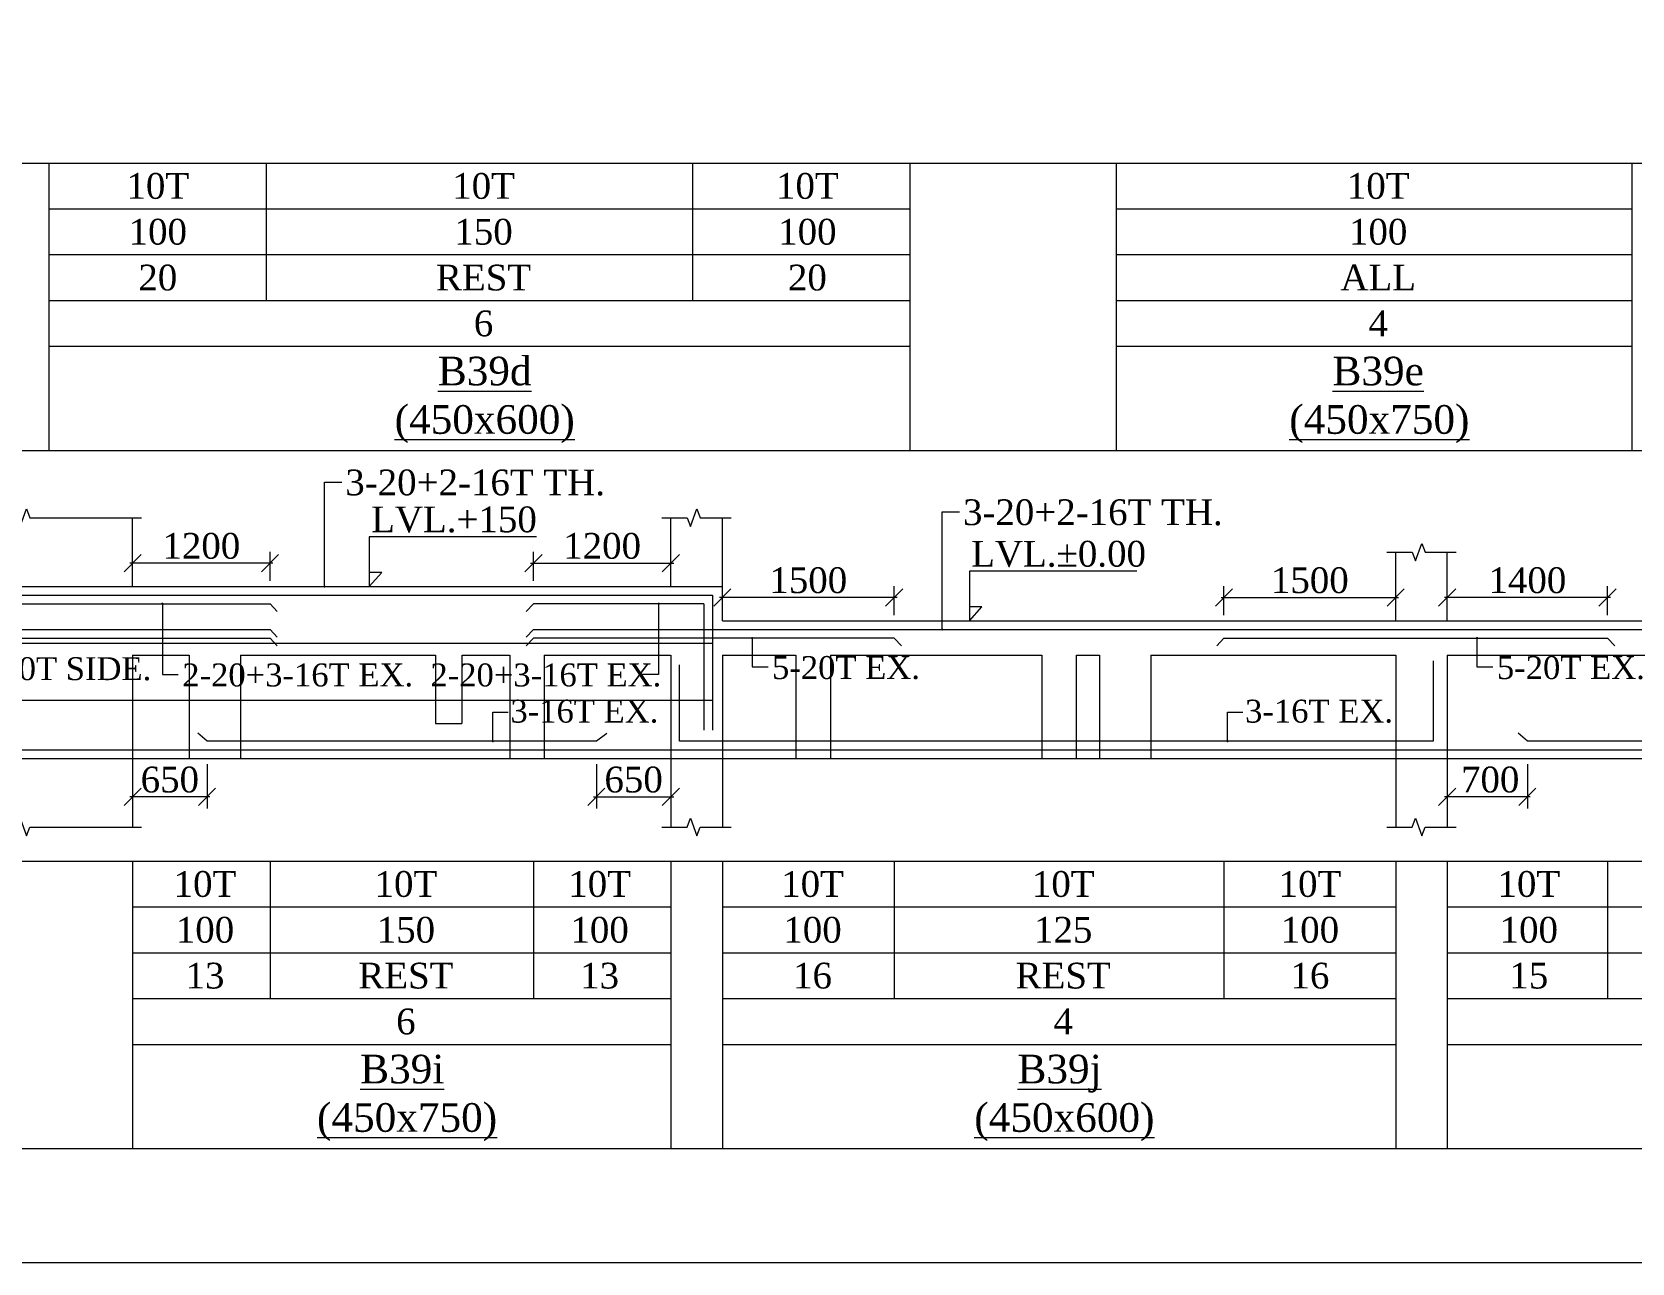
# Model space of a CAD drawing. Header units: millimetres. Extents: x 9781889 to 10654170, y -7832723 to -7608561.
# Drawn here: x 10106647 to 10120619, y -7801878 to -7791132 of the extents above; entities that cross this region are included whole.
import ezdxf
from ezdxf.enums import TextEntityAlignment as Align

# ---------------------------------------------------------------- set-up
doc = ezdxf.new("R2010")
doc.units = ezdxf.units.MM
doc.header["$LTSCALE"] = 10
doc.header["$PDMODE"] = 3
doc.linetypes.add('HIDDEN', pattern=[0.375, 0.25, -0.125])
for name, color, linetype, lineweight in [('LVL', 3, 'Continuous', 0), ('S-CUT OUT LINE', 9, 'Continuous', 0), ('S-DIM L.S.', 7, 'Continuous', 0), ('S-L.S.SECTION', 5, 'Continuous', 0), ('S-L.S.SLAB LINE', 252, 'HIDDEN', 0), ('S-L.S.STEEL', 1, 'Continuous', 9), ('S-L.S.STEEL 1', 6, 'Continuous', 0), ('S-SECTION MARK', 7, 'Continuous', 0), ('S-SHEET', 251, 'Continuous', 0), ('S-TEXT', 7, 'Continuous', 0), ('S-TEXT L.S. BEAM NO.', 30, 'Continuous', 0), ('S-TEXT. L.S.', 7, 'Continuous', 0)]:
    doc.layers.add(name, color=color, linetype=linetype, lineweight=lineweight)
doc.styles.add('135', font='arial.ttf', dxfattribs={"width": 0.8, "height": 135})
doc.styles.get("Standard").update_dxf_attribs({"font": 'arial.ttf'})
doc.styles.add('TEXT', font='times.ttf')
doc.dimstyles.new('75', dxfattribs={"dimtxt": 135, "dimasz": 90, "dimexe": 0.1, "dimexo": 0.03, "dimgap": 0.09, "dimtad": 1, "dimdec": 0, "dimzin": 0, "dimdsep": 46, "dimtxsty": '135', "dimblk": 'ARCHTICK', "dimcen": 0.09, "dimclrd": 256, "dimclre": 256, "dimclrt": 256, "dimadec": 0, "dimazin": 0, "dimtfac": 1, "dimtdec": 0, "dimtofl": 0, "dimtmove": 1, "dimatfit": 3, "dimldrblk": 'DOTSMALL', "dimfxl": 1, "dimtolj": 1, "dimtzin": 0, "dimlwd": -1, "dimlwe": -1, "dimarcsym": 0})
doc.dimstyles.new('SETU_1', dxfattribs={"dimtxt": 200, "dimasz": 150, "dimexe": 100, "dimexo": 50, "dimgap": 35, "dimtad": 1, "dimdec": 0, "dimzin": 0, "dimdsep": 46, "dimtxsty": 'Standard', "dimblk": 'OBLIQUE', "dimcen": 150, "dimdle": 25, "dimclrd": 256, "dimclre": 7, "dimclrt": 256, "dimadec": 0, "dimazin": 0, "dimtfac": 1, "dimtdec": 0, "dimtofl": 0, "dimtmove": 1, "dimatfit": 3, "dimfxl": 1, "dimtolj": 1, "dimtzin": 0, "dimlwd": -1, "dimlwe": 5, "dimarcsym": 1})

# ---------------------------------------------------------------- blocks, each defined once
blk = doc.blocks.new('_Oblique')
at = {"color": 0, "linetype": 'ByBlock', "lineweight": -2}
blk.add_line((-0.5, -0.5), (0.5, 0.5), dxfattribs=at)
blk = doc.blocks.new('*D472')
at = {"layer": 'Defpoints', "color": 0, "transparency": 16777216}
for p in [(10107526, -7795769), (10107526, -7795972, 0), (10108726, -7795972, 0)]:
    blk.add_point(p, dxfattribs=at)
at = {"layer": 'S-DIM L.S.', "color": 7, "lineweight": 5, "transparency": 16777216}
for p, q in [((10107526, -7795922), (10107526, -7795669)), ((10108726, -7795922), (10108726, -7795669))]:
    blk.add_line(p, q, dxfattribs=at)
at = {"layer": 'S-DIM L.S.', "transparency": 16777216}
blk.add_line((10108751, -7795769), (10107501, -7795769), dxfattribs=at)
at = {"layer": 'S-DIM L.S.', "transparency": 16777216, "xscale": 150, "yscale": 150, "zscale": 150, "rotation": 180}
blk.add_blockref('_Oblique', (10107526, -7795769), dxfattribs=at)
at = {"layer": 'S-DIM L.S.', "transparency": 16777216, "xscale": 150, "yscale": 150, "zscale": 150}
blk.add_blockref('_Oblique', (10108726, -7795769), dxfattribs=at)
at = {"layer": 'S-DIM L.S.', "transparency": 16777216, "insert": (10108126, -7795619), "char_height": 225, "attachment_point": 5, "style": 'TEXT'}
blk.add_mtext('\\A1;1200', dxfattribs=at)
blk = doc.blocks.new('*D474')
at = {"layer": 'Defpoints', "color": 0, "transparency": 16777216}
for p in [(10112226, -7795769), (10111026, -7795972, 0), (10112226, -7795972, 0)]:
    blk.add_point(p, dxfattribs=at)
at = {"layer": 'S-DIM L.S.', "color": 7, "lineweight": 5, "transparency": 16777216}
for p, q in [((10111026, -7795922), (10111026, -7795669)), ((10112226, -7795922), (10112226, -7795669))]:
    blk.add_line(p, q, dxfattribs=at)
at = {"layer": 'S-DIM L.S.', "transparency": 16777216}
blk.add_line((10111001, -7795769), (10112251, -7795769), dxfattribs=at)
at = {"layer": 'S-DIM L.S.', "transparency": 16777216, "xscale": 150, "yscale": 150, "zscale": 150, "rotation": 180}
blk.add_blockref('_Oblique', (10111026, -7795769), dxfattribs=at)
at = {"layer": 'S-DIM L.S.', "transparency": 16777216, "xscale": 150, "yscale": 150, "zscale": 150}
blk.add_blockref('_Oblique', (10112226, -7795769), dxfattribs=at)
at = {"layer": 'S-DIM L.S.', "transparency": 16777216, "insert": (10111626, -7795619), "char_height": 225, "attachment_point": 5, "style": 'TEXT'}
blk.add_mtext('\\A1;1200', dxfattribs=at)
blk = doc.blocks.new('*D475')
at = {"layer": 'Defpoints', "color": 0, "transparency": 16777216}
for p in [(10112676, -7796069), (10112676, -7796272, 0), (10114176, -7796272, 0)]:
    blk.add_point(p, dxfattribs=at)
at = {"layer": 'S-DIM L.S.', "color": 7, "lineweight": 5, "transparency": 16777216}
for p, q in [((10112676, -7796222), (10112676, -7795969)), ((10114176, -7796222), (10114176, -7795969))]:
    blk.add_line(p, q, dxfattribs=at)
at = {"layer": 'S-DIM L.S.', "transparency": 16777216}
blk.add_line((10114201, -7796069), (10112651, -7796069), dxfattribs=at)
at = {"layer": 'S-DIM L.S.', "transparency": 16777216, "xscale": 150, "yscale": 150, "zscale": 150, "rotation": 180}
blk.add_blockref('_Oblique', (10112676, -7796069), dxfattribs=at)
at = {"layer": 'S-DIM L.S.', "transparency": 16777216, "xscale": 150, "yscale": 150, "zscale": 150}
blk.add_blockref('_Oblique', (10114176, -7796069), dxfattribs=at)
at = {"layer": 'S-DIM L.S.', "transparency": 16777216, "insert": (10113426, -7795919), "char_height": 225, "attachment_point": 5, "style": 'TEXT'}
blk.add_mtext('\\A1;1500', dxfattribs=at)
blk = doc.blocks.new('*D476')
at = {"layer": 'Defpoints', "color": 0, "transparency": 16777216}
for p in [(10119006, -7796069), (10119006, -7796272, 0), (10120406, -7796272, 0)]:
    blk.add_point(p, dxfattribs=at)
at = {"layer": 'S-DIM L.S.', "color": 7, "lineweight": 5, "transparency": 16777216}
for p, q in [((10119006, -7796222), (10119006, -7795969)), ((10120406, -7796222), (10120406, -7795969))]:
    blk.add_line(p, q, dxfattribs=at)
at = {"layer": 'S-DIM L.S.', "transparency": 16777216}
blk.add_line((10120431, -7796069), (10118981, -7796069), dxfattribs=at)
at = {"layer": 'S-DIM L.S.', "transparency": 16777216, "xscale": 150, "yscale": 150, "zscale": 150, "rotation": 180}
blk.add_blockref('_Oblique', (10119006, -7796069), dxfattribs=at)
at = {"layer": 'S-DIM L.S.', "transparency": 16777216, "xscale": 150, "yscale": 150, "zscale": 150}
blk.add_blockref('_Oblique', (10120406, -7796069), dxfattribs=at)
at = {"layer": 'S-DIM L.S.', "transparency": 16777216, "insert": (10119706, -7795919), "char_height": 225, "attachment_point": 5, "style": 'TEXT'}
blk.add_mtext('\\A1;1400', dxfattribs=at)
blk = doc.blocks.new('*D477')
at = {"layer": 'Defpoints', "color": 0, "transparency": 16777216}
for p in [(10118556, -7796069), (10117056, -7796272, 0), (10118556, -7796272, 0)]:
    blk.add_point(p, dxfattribs=at)
at = {"layer": 'S-DIM L.S.', "color": 7, "lineweight": 5, "transparency": 16777216}
for p, q in [((10117056, -7796222), (10117056, -7795969)), ((10118556, -7796222), (10118556, -7795969))]:
    blk.add_line(p, q, dxfattribs=at)
at = {"layer": 'S-DIM L.S.', "transparency": 16777216}
blk.add_line((10117031, -7796069), (10118581, -7796069), dxfattribs=at)
at = {"layer": 'S-DIM L.S.', "transparency": 16777216, "xscale": 150, "yscale": 150, "zscale": 150, "rotation": 180}
blk.add_blockref('_Oblique', (10117056, -7796069), dxfattribs=at)
at = {"layer": 'S-DIM L.S.', "transparency": 16777216, "xscale": 150, "yscale": 150, "zscale": 150}
blk.add_blockref('_Oblique', (10118556, -7796069), dxfattribs=at)
at = {"layer": 'S-DIM L.S.', "transparency": 16777216, "insert": (10117806, -7795919), "char_height": 225, "attachment_point": 5, "style": 'TEXT'}
blk.add_mtext('\\A1;1500', dxfattribs=at)
blk = doc.blocks.new('*D462')
at = {"layer": 'Defpoints', "color": 0, "transparency": 16777216}
for p in [(10111576, -7797472, 0), (10112226, -7797472, 0), (10112226, -7797809)]:
    blk.add_point(p, dxfattribs=at)
at = {"layer": 'S-DIM L.S.', "color": 7, "lineweight": 5, "transparency": 16777216}
for p, q in [((10111576, -7797522), (10111576, -7797909)), ((10112226, -7797522), (10112226, -7797909))]:
    blk.add_line(p, q, dxfattribs=at)
at = {"layer": 'S-DIM L.S.', "transparency": 16777216}
blk.add_line((10111551, -7797809), (10112251, -7797809), dxfattribs=at)
at = {"layer": 'S-DIM L.S.', "transparency": 16777216, "xscale": 150, "yscale": 150, "zscale": 150, "rotation": 180}
blk.add_blockref('_Oblique', (10111576, -7797809), dxfattribs=at)
at = {"layer": 'S-DIM L.S.', "transparency": 16777216, "xscale": 150, "yscale": 150, "zscale": 150}
blk.add_blockref('_Oblique', (10112226, -7797809), dxfattribs=at)
at = {"layer": 'S-DIM L.S.', "transparency": 16777216, "insert": (10111901, -7797659), "char_height": 225, "attachment_point": 5, "style": 'TEXT'}
blk.add_mtext('\\A1;650', dxfattribs=at)
blk = doc.blocks.new('*D463')
at = {"layer": 'Defpoints', "color": 0, "transparency": 16777216}
for p in [(10107526, -7797472, 0), (10108176, -7797472, 0), (10107526, -7797809)]:
    blk.add_point(p, dxfattribs=at)
at = {"layer": 'S-DIM L.S.', "color": 7, "lineweight": 5, "transparency": 16777216}
for p, q in [((10107526, -7797522), (10107526, -7797909)), ((10108176, -7797522), (10108176, -7797909))]:
    blk.add_line(p, q, dxfattribs=at)
at = {"layer": 'S-DIM L.S.', "transparency": 16777216}
blk.add_line((10108201, -7797809), (10107501, -7797809), dxfattribs=at)
at = {"layer": 'S-DIM L.S.', "transparency": 16777216, "xscale": 150, "yscale": 150, "zscale": 150, "rotation": 180}
blk.add_blockref('_Oblique', (10107526, -7797809), dxfattribs=at)
at = {"layer": 'S-DIM L.S.', "transparency": 16777216, "xscale": 150, "yscale": 150, "zscale": 150}
blk.add_blockref('_Oblique', (10108176, -7797809), dxfattribs=at)
at = {"layer": 'S-DIM L.S.', "transparency": 16777216, "insert": (10107851, -7797659), "char_height": 225, "attachment_point": 5, "style": 'TEXT'}
blk.add_mtext('\\A1;650', dxfattribs=at)
blk = doc.blocks.new('_ArchTick')
at = {"color": 0, "linetype": 'ByBlock', "const_width": 0.15}
blk.add_lwpolyline([(-0.5, -0.5), (0.5, 0.5)], dxfattribs=at)
blk = doc.blocks.new('*D465')
at = {"layer": 'Defpoints', "color": 0, "transparency": 16777216}
for p in [(10119006, -7797472, 0), (10119706, -7797472, 0), (10119006, -7797809)]:
    blk.add_point(p, dxfattribs=at)
at = {"layer": 'S-DIM L.S.', "color": 7, "lineweight": 5, "transparency": 16777216}
for p, q in [((10119006, -7797522), (10119006, -7797909)), ((10119706, -7797522), (10119706, -7797909))]:
    blk.add_line(p, q, dxfattribs=at)
at = {"layer": 'S-DIM L.S.', "transparency": 16777216}
blk.add_line((10119731, -7797809), (10118981, -7797809), dxfattribs=at)
at = {"layer": 'S-DIM L.S.', "transparency": 16777216, "xscale": 150, "yscale": 150, "zscale": 150, "rotation": 180}
blk.add_blockref('_Oblique', (10119006, -7797809), dxfattribs=at)
at = {"layer": 'S-DIM L.S.', "transparency": 16777216, "xscale": 150, "yscale": 150, "zscale": 150}
blk.add_blockref('_Oblique', (10119706, -7797809), dxfattribs=at)
at = {"layer": 'S-DIM L.S.', "transparency": 16777216, "insert": (10119381, -7797659), "char_height": 225, "attachment_point": 5, "style": 'TEXT'}
blk.add_mtext('\\A1;700', dxfattribs=at)

msp = doc.modelspace()

# ---------------------------------------------------------------- linework, layer by layer
at = {"layer": 'LVL', "linetype": 'Continuous', "elevation": 0}
for points in [[(10111054.1, -7795537.4), (10109592.9, -7795537.4), (10109592.9, -7795972.5), (10109701.1, -7795850.4), (10109592.9, -7795850.4)], [(10116293.9, -7795837.4), (10114832.6, -7795837.4), (10114832.6, -7796272.5), (10114940.8, -7796150.4), (10114832.6, -7796150.4)]]:
    msp.add_lwpolyline(points, dxfattribs=at)
at = {"layer": 'S-CUT OUT LINE', "color": 5, "elevation": 0}
for points in [[(10105647.9, -7795372.5), (10106515.2, -7795372.5), (10106543.2, -7795449.3), (10106599.2, -7795295.6), (10106627.1, -7795372.5), (10107603.2, -7795372.5)], [(10112148, -7795372.5), (10112369.9, -7795372.5), (10112397.9, -7795449.3), (10112453.8, -7795295.6), (10112481.8, -7795372.5), (10112753.3, -7795372.5)], [(10118477.9, -7795672.5), (10118699.9, -7795672.5), (10118727.8, -7795749.3), (10118783.8, -7795595.6), (10118811.8, -7795672.5), (10119083.2, -7795672.5)], [(10105647.9, -7798072.5), (10106515.2, -7798072.5), (10106543.2, -7797995.6), (10106599.2, -7798149.3), (10106627.1, -7798072.5), (10107603.2, -7798072.5)], [(10112148, -7798072.5), (10112369.9, -7798072.5), (10112397.9, -7797995.6), (10112453.8, -7798149.3), (10112481.8, -7798072.5), (10112753.3, -7798072.5)], [(10118477.9, -7798072.5), (10118699.9, -7798072.5), (10118727.8, -7797995.6), (10118783.8, -7798149.3), (10118811.8, -7798072.5), (10119083.2, -7798072.5)]]:
    msp.add_lwpolyline(points, dxfattribs=at)
at = {"layer": 'S-L.S.SECTION'}
for p, q in [((10107526.2, -7795972.5, 0), (10107526.2, -7795372.5, 0)), ((10112226.2, -7795972.5, 0), (10112226.2, -7795372.5, 0)), ((10112676.3, -7796272.5, 0), (10112676.3, -7795372.5, 0)), ((10118556.2, -7796272.5, 0), (10118556.2, -7795672.5, 0)), ((10119006.2, -7796272.5, 0), (10119006.2, -7795672.5, 0)), ((10105726.2, -7795972.5, 0), (10112676.3, -7795972.5, 0)), ((10112676.3, -7796272.5, 0), (10131928.3, -7796272.5, 0)), ((10089071.9, -7797472.5, 0), (10131928.3, -7797472.5, 0)), ((10107526.2, -7797472.5, 0), (10107526.2, -7798072.5, 0)), ((10112226.2, -7797472.5, 0), (10112226.2, -7798072.5, 0)), ((10112676.3, -7797472.5, 0), (10112676.3, -7798072.5, 0)), ((10118556.2, -7797472.5, 0), (10118556.2, -7798072.5, 0)), ((10119006.2, -7797472.5, 0), (10119006.2, -7798072.5, 0))]:
    msp.add_line(p, q, dxfattribs=at)
at = {"layer": 'S-L.S.SLAB LINE', "ltscale": 0.3}
for p, q in [((10107526.2, -7796572.5, 0), (10108018.8, -7796572.5, 0)), ((10107526.3, -7796572.5, 0), (10107526.3, -7797472.5, 0)), ((10108018.8, -7796572.5, 0), (10108018.8, -7797472.5, 0)), ((10108468.8, -7796572.5, 0), (10110171.2, -7796572.5, 0)), ((10108468.8, -7796572.5, 0), (10108468.8, -7797472.5, 0)), ((10110171.2, -7796572.5, 0), (10110171.2, -7797172.5, 0)), ((10110401.2, -7796572.5, 0), (10110818.8, -7796572.5, 0)), ((10110401.2, -7796572.5, 0), (10110401.2, -7797172.5, 0)), ((10110818.8, -7796572.5, 0), (10110818.8, -7797472.5, 0)), ((10111118.8, -7796572.5, 0), (10112226.2, -7796572.5, 0)), ((10111118.8, -7796572.5, 0), (10111118.8, -7797472.5, 0)), ((10112226.3, -7796572.5, 0), (10112226.3, -7797472.5, 0)), ((10112676.2, -7796572.5, 0), (10113318.8, -7796572.5, 0)), ((10112676.3, -7796572.5, 0), (10112676.3, -7797472.5, 0)), ((10113318.8, -7796572.5, 0), (10113318.8, -7797472.5, 0)), ((10113618.8, -7796572.5, 0), (10115466.2, -7796572.5, 0)), ((10113618.8, -7796572.5, 0), (10113618.8, -7797472.5, 0)), ((10115466.2, -7796572.5, 0), (10115466.2, -7797472.5, 0)), ((10115766.2, -7796572.5, 0), (10115968.8, -7796572.5, 0)), ((10115766.2, -7796572.5, 0), (10115766.2, -7797472.5, 0)), ((10115968.8, -7796572.5, 0), (10115968.8, -7797472.5, 0)), ((10116418.8, -7796572.5, 0), (10118556.2, -7796572.5, 0)), ((10116418.8, -7796572.5, 0), (10116418.8, -7797472.5, 0)), ((10118556.3, -7796572.5, 0), (10118556.3, -7797472.5, 0)), ((10119006.2, -7796572.5, 0), (10121138.8, -7796572.5, 0)), ((10119006.3, -7796572.5, 0), (10119006.3, -7797472.5, 0)), ((10110401.2, -7797172.5, 0), (10110171.2, -7797172.5, 0))]:
    msp.add_line(p, q, dxfattribs=at)
at = {"layer": 'S-L.S.STEEL'}
for p, q in [((10105812.3, -7796047.5, 0), (10112589.6, -7796047.5, 0)), ((10105887.3, -7796122.5, 0), (10108726.2, -7796122.5, 0)), ((10108726.2, -7796122.5, 0), (10108789.4, -7796189.3, 0)), ((10111026.3, -7796122.5, 0), (10110963.1, -7796189.3, 0)), ((10112514.6, -7796122.5, 0), (10111026.3, -7796122.5, 0)), ((10112514.6, -7796122.5, 0), (10112514.6, -7797226.8, 0)), ((10112589.6, -7796047.5, 0), (10112589.6, -7797226.8, 0)), ((10089071.9, -7796347.5, 0), (10108726.2, -7796347.5, 0)), ((10108726.2, -7796347.5, 0), (10108789.4, -7796414.3, 0)), ((10108726.2, -7796422.5, 0), (10108789.4, -7796489.3, 0)), ((10111026.3, -7796347.5, 0), (10110963.1, -7796414.3, 0)), ((10111026.3, -7796422.5, 0), (10110963.1, -7796489.3, 0)), ((10111026.3, -7796347.5, 0), (10131566.2, -7796347.5, 0)), ((10114176.3, -7796422.5, 0), (10114239.5, -7796489.3, 0)), ((10117056.2, -7796422.5, 0), (10116993, -7796489.3, 0)), ((10089071.9, -7797397.5, 0), (10131566.2, -7797397.5, 0))]:
    msp.add_line(p, q, dxfattribs=at)
at = {"layer": 'S-L.S.STEEL', "elevation": 0}
for points in [[(10118882.1, -7796621.6), (10118882.1, -7797322.5), (10112302, -7797322.5), (10112302, -7796655.8)], [(10111665.7, -7797254.2), (10111576.2, -7797322.5), (10108176.4, -7797322.5), (10108094.4, -7797251.7)], [(10123950.6, -7797254.2), (10123861.1, -7797322.5), (10119706.4, -7797322.5), (10119624.4, -7797251.7)]]:
    msp.add_lwpolyline(points, dxfattribs=at)
at = {"layer": 'S-L.S.STEEL'}
for points in [[(10104926.2, -7796422.5, 0), (10108726.2, -7796422.5, 0)], [(10114176.3, -7796422.5, 0), (10111026.3, -7796422.5, 0)], [(10117056.2, -7796422.5, 0), (10120406.2, -7796422.5, 0), (10120469.4, -7796489.3, 0)]]:
    msp.add_polyline3d(points, dxfattribs=at)
at = {"layer": 'S-L.S.STEEL 1'}
for p, q in [((10112589.6, -7796468.7, 0), (10105812.3, -7796468.7, 0)), ((10112589.6, -7796968.7, 0), (10105812.3, -7796968.7, 0))]:
    msp.add_line(p, q, dxfattribs=at)
at = {"layer": 'S-SHEET'}
for p, q in [((10088842.9, -7792275.5), (10133155.1, -7792275.5, 0)), ((10106794.3, -7792275.5, 0), (10106794.3, -7794784.8, 0)), ((10108692.5, -7792275.5, 0), (10108692.5, -7793475.5, 0)), ((10112416.2, -7792275.5, 0), (10112416.2, -7793475.5, 0)), ((10114314.3, -7792275.5, 0), (10114314.3, -7794784.8, 0)), ((10116114.3, -7792275.5, 0), (10116114.3, -7794784.8, 0)), ((10120619.3, -7792275.5, 0), (10120619.3, -7794784.8, 0)), ((10106794.3, -7792675.5, 0), (10114314.3, -7792675.5, 0)), ((10116114.3, -7792675.5, 0), (10120619.3, -7792675.5, 0)), ((10106794.3, -7793075.5, 0), (10114314.3, -7793075.5, 0)), ((10116114.3, -7793075.5, 0), (10120619.3, -7793075.5, 0)), ((10106794.3, -7793475.5, 0), (10114314.3, -7793475.5, 0)), ((10116114.3, -7793475.5, 0), (10120619.3, -7793475.5, 0)), ((10106794.3, -7793875.5, 0), (10114314.3, -7793875.5, 0)), ((10116114.3, -7793875.5, 0), (10120619.3, -7793875.5, 0)), ((10086789.8, -7794784.8), (10138124, -7794784.8)), ((10088842.9, -7794784.8, 0), (10133155.1, -7794784.8, 0)), ((10089071.9, -7798369, 0), (10131928.3, -7798369, 0)), ((10107526.2, -7798369, 0), (10107526.2, -7800878.2, 0)), ((10108726.2, -7798369, 0), (10108726.2, -7799569, 0)), ((10111026.3, -7798369, 0), (10111026.3, -7799569, 0)), ((10112226.2, -7798369, 0), (10112226.2, -7800878.2, 0)), ((10112676.2, -7798369, 0), (10112676.2, -7800878.2, 0)), ((10114176.3, -7798369, 0), (10114176.3, -7799569, 0)), ((10117056.2, -7798369, 0), (10117056.2, -7799569, 0)), ((10118556.2, -7798369, 0), (10118556.2, -7800878.2, 0)), ((10119006.2, -7798369, 0), (10119006.2, -7800878.2, 0)), ((10120406.2, -7798369, 0), (10120406.2, -7799569, 0)), ((10107526.2, -7798769, 0), (10112226.2, -7798769, 0)), ((10112676.2, -7798769, 0), (10118556.2, -7798769, 0)), ((10119006.2, -7798769, 0), (10124561.2, -7798769, 0)), ((10107526.2, -7799169, 0), (10112226.2, -7799169, 0)), ((10112676.2, -7799169, 0), (10118556.2, -7799169, 0)), ((10119006.2, -7799169, 0), (10124561.2, -7799169, 0)), ((10107526.2, -7799569, 0), (10112226.2, -7799569, 0)), ((10112676.2, -7799569, 0), (10118556.2, -7799569, 0)), ((10119006.2, -7799569, 0), (10124561.2, -7799569, 0)), ((10107526.2, -7799969, 0), (10112226.2, -7799969, 0)), ((10112676.2, -7799969, 0), (10118556.2, -7799969, 0)), ((10119006.2, -7799969, 0), (10124561.2, -7799969, 0)), ((10086789.8, -7800878.2), (10138124, -7800878.2)), ((10089071.9, -7800878.2, 0), (10131928.3, -7800878.2, 0))]:
    msp.add_line(p, q, dxfattribs=at)
msp.add_lwpolyline([(10086789.8, -7760218.1), (10138124, -7760218.1), (10138124, -7801877.7), (10086789.8, -7801877.7)], close=True, dxfattribs=at)

# ---------------------------------------------------------------- texts
at = {"layer": 'LVL', "style": 'TEXT'}
for s, p in [('LVL.+150', (10109608.7, -7795499, 0)), ('LVL.%%P0.00', (10114848.4, -7795799, 0))]:
    msp.add_text(s, height=225, dxfattribs=at).set_placement(p)
at = {"layer": 'S-L.S.STEEL 1', "style": 'TEXT'}
msp.add_text('4-10T SIDE.', height=200, dxfattribs=at).set_placement((10106128.2, -7796789.6, 0))
at = {"layer": 'S-TEXT', "linetype": 'ByBlock', "style": 'TEXT'}
for s, p in [('10T', (10107745.9, -7792475.5, 0)), ('10T', (10110590.5, -7792475.5, 0)), ('10T', (10113418.2, -7792475.5, 0)), ('10T', (10118403, -7792475.5, 0)), ('100', (10107745.9, -7792875.5, 0)), ('150', (10110590.5, -7792875.5, 0)), ('100', (10113418.2, -7792875.5, 0)), ('100', (10118403, -7792875.5, 0)), ('20', (10107745.9, -7793275.5, 0)), ('REST', (10110590.5, -7793275.5, 0)), ('20', (10113418.2, -7793275.5, 0)), ('ALL', (10118403, -7793275.5, 0)), ('6', (10110590.5, -7793675.5, 0)), ('4', (10118403, -7793675.5, 0)), ('10T', (10108157.9, -7798569, 0)), ('10T', (10109912.4, -7798569, 0)), ('10T', (10111604, -7798569, 0)), ('10T', (10113463.3, -7798569, 0)), ('10T', (10115652.4, -7798569, 0)), ('10T', (10117806.8, -7798569, 0)), ('10T', (10119718.4, -7798569, 0)), ('100', (10108157.9, -7798969, 0)), ('150', (10109912.4, -7798969, 0)), ('100', (10111604, -7798969, 0)), ('100', (10113463.3, -7798969, 0)), ('125', (10115652.4, -7798969, 0)), ('100', (10117806.8, -7798969, 0)), ('100', (10119718.4, -7798969, 0)), ('13', (10108157.9, -7799369, 0)), ('REST', (10109912.4, -7799369, 0)), ('13', (10111604, -7799369, 0)), ('16', (10113463.3, -7799369, 0)), ('REST', (10115652.4, -7799369, 0)), ('16', (10117806.8, -7799369, 0)), ('15', (10119718.4, -7799369, 0)), ('6', (10109912.4, -7799769, 0)), ('4', (10115652.4, -7799769, 0))]:
    msp.add_text(s, height=225, dxfattribs=at).set_placement(p, align=Align.MIDDLE_CENTER)
at = {"layer": 'S-TEXT L.S. BEAM NO.', "color": 140, "linetype": 'ByBlock', "style": 'TEXT'}
for s, p in [('%%UB39d', (10110191.7, -7794216.2, 0)), ('%%U(450x600)', (10109814.2, -7794639.2, 0)), ('%%UB39j', (10115253.6, -7800309.6, 0)), ('%%U(450x600)', (10114876.2, -7800732.6, 0))]:
    msp.add_text(s, height=250, dxfattribs=at).set_placement(p)
at = {"layer": 'S-TEXT L.S. BEAM NO.', "color": 230, "linetype": 'ByBlock', "style": 'TEXT'}
for s, p in [('%%UB39e', (10118004.2, -7794216.2, 0)), ('%%U(450x750)', (10117626.7, -7794639.2, 0)), ('%%UB39i', (10109513.6, -7800309.6, 0)), ('%%U(450x750)', (10109136.2, -7800732.6, 0))]:
    msp.add_text(s, height=250, dxfattribs=at).set_placement(p)
at = {"layer": 'S-TEXT. L.S.', "style": 'TEXT'}
for s, height, p in [('3-20+2-16T TH.', 225, (10109382.9, -7795176.3, 0)), ('3-20+2-16T TH.', 225, (10114777.2, -7795436.3, 0)), ('2-20+3-16T EX.', 200, (10107959.5, -7796844.3, 0)), ('2-20+3-16T EX.', 200, (10110126.5, -7796844.3, 0)), ('5-20T EX.', 200, (10113109.5, -7796780, 0)), ('5-20T EX.', 200, (10119439.5, -7796780, 0)), ('3-16T EX.', 200, (10110825.1, -7797160.4, 0)), ('3-16T EX.', 200, (10117240.7, -7797160.4, 0))]:
    msp.add_text(s, height=height, dxfattribs=at).set_placement(p)

# ---------------------------------------------------------------- dimensions: what is measured, and where the dimension line sits
at = {"layer": 'S-DIM L.S.'}
for base, p1, p2, picture, middle in [((10107526.2, -7795768.7, 0), (10108726.2, -7795972.5, 0), (10107526.2, -7795972.5, 0), '*D472', (10108126.2, -7795619.2, 0)), ((10112676.3, -7796068.7, 0), (10114176.3, -7796272.5, 0), (10112676.3, -7796272.5, 0), '*D475', (10113426.3, -7795919.2, 0)), ((10119006.2, -7796068.7, 0), (10120406.2, -7796272.5, 0), (10119006.2, -7796272.5, 0), '*D476', (10119706.2, -7795919.2, 0))]:
    dim = msp.add_linear_dim(base=base, p1=p1, p2=p2, dimstyle='SETU_1', override={"dimtxt": 225, "dimtxsty": 'TEXT'}, dxfattribs=at)
    dim.commit()
    dim.dimension.update_dxf_attribs({"geometry": picture, "text_midpoint": middle})
for base, p1, p2, picture, middle in [((10112226.3, -7795768.7, 0), (10111026.3, -7795972.5, 0), (10112226.3, -7795972.5, 0), '*D474', (10111626.3, -7795619.2, 0)), ((10118556.2, -7796068.7, 0), (10117056.2, -7796272.5, 0), (10118556.2, -7796272.5, 0), '*D477', (10117806.2, -7795919.2, 0))]:
    dim = msp.add_linear_dim(base=base, p1=p1, p2=p2, angle=180, dimstyle='SETU_1', override={"dimtxt": 225, "dimtxsty": 'TEXT'}, dxfattribs=at)
    dim.commit()
    dim.dimension.update_dxf_attribs({"geometry": picture, "text_midpoint": middle})
for base, p1, p2, picture, middle in [((10107526.3, -7797808.5, 0), (10108176.4, -7797472.5, 0), (10107526.3, -7797472.5, 0), '*D463', (10107851.4, -7797808.5, 0)), ((10119006.3, -7797808.5, 0), (10119706.4, -7797472.5, 0), (10119006.3, -7797472.5, 0), '*D465', (10119381.4, -7797808.5, 0))]:
    dim = msp.add_linear_dim(base=base, p1=p1, p2=p2, dimstyle='SETU_1', override={"dimtxt": 225, "dimtxsty": 'TEXT'}, dxfattribs=at)
    dim.commit()
    dim.dimension.update_dxf_attribs({"geometry": picture, "text_midpoint": middle, "dimtype": 160})
dim = msp.add_linear_dim(base=(10112226.3, -7797808.5, 0), p1=(10111576.2, -7797472.5, 0), p2=(10112226.3, -7797472.5, 0), angle=180, dimstyle='SETU_1', override={"dimtxt": 225, "dimtxsty": 'TEXT'}, dxfattribs=at)
dim.commit()
dim.dimension.update_dxf_attribs({"geometry": '*D462', "text_midpoint": (10111901.2, -7797808.5, 0), "dimtype": 160})

# ---------------------------------------------------------------- leaders
at = {"layer": 'S-SECTION MARK'}
for points in [[(10109201.2, -7795972.5, 0), (10109201.2, -7795061.1, 0), (10109353.8, -7795061.1, 0)], [(10114595.5, -7796347.5, 0), (10114595.5, -7795321.1, 0), (10114748.1, -7795321.1, 0)], [(10107785.4, -7796122.5, 0), (10107785.4, -7796739.1, 0), (10107924.8, -7796739.1, 0)], [(10112119.2, -7796122.5, 0), (10112119.2, -7796739.1, 0), (10111979.9, -7796739.1, 0)], [(10112935.4, -7796422.5, 0), (10112935.4, -7796674.8, 0), (10113074.8, -7796674.8, 0)], [(10119265.4, -7796422.5, 0), (10119265.4, -7796674.8, 0), (10119404.8, -7796674.8, 0)], [(10110671.2, -7797322.5, 0), (10110671.2, -7797070.1, 0), (10110806.5, -7797070.1, 0)], [(10117086.8, -7797322.5, 0), (10117086.8, -7797070.1, 0), (10117222.2, -7797070.1, 0)]]:
    msp.add_leader(points, dimstyle='75', override={"dimasz": 75}, dxfattribs=at)

doc.saveas('drawing.dxf')
